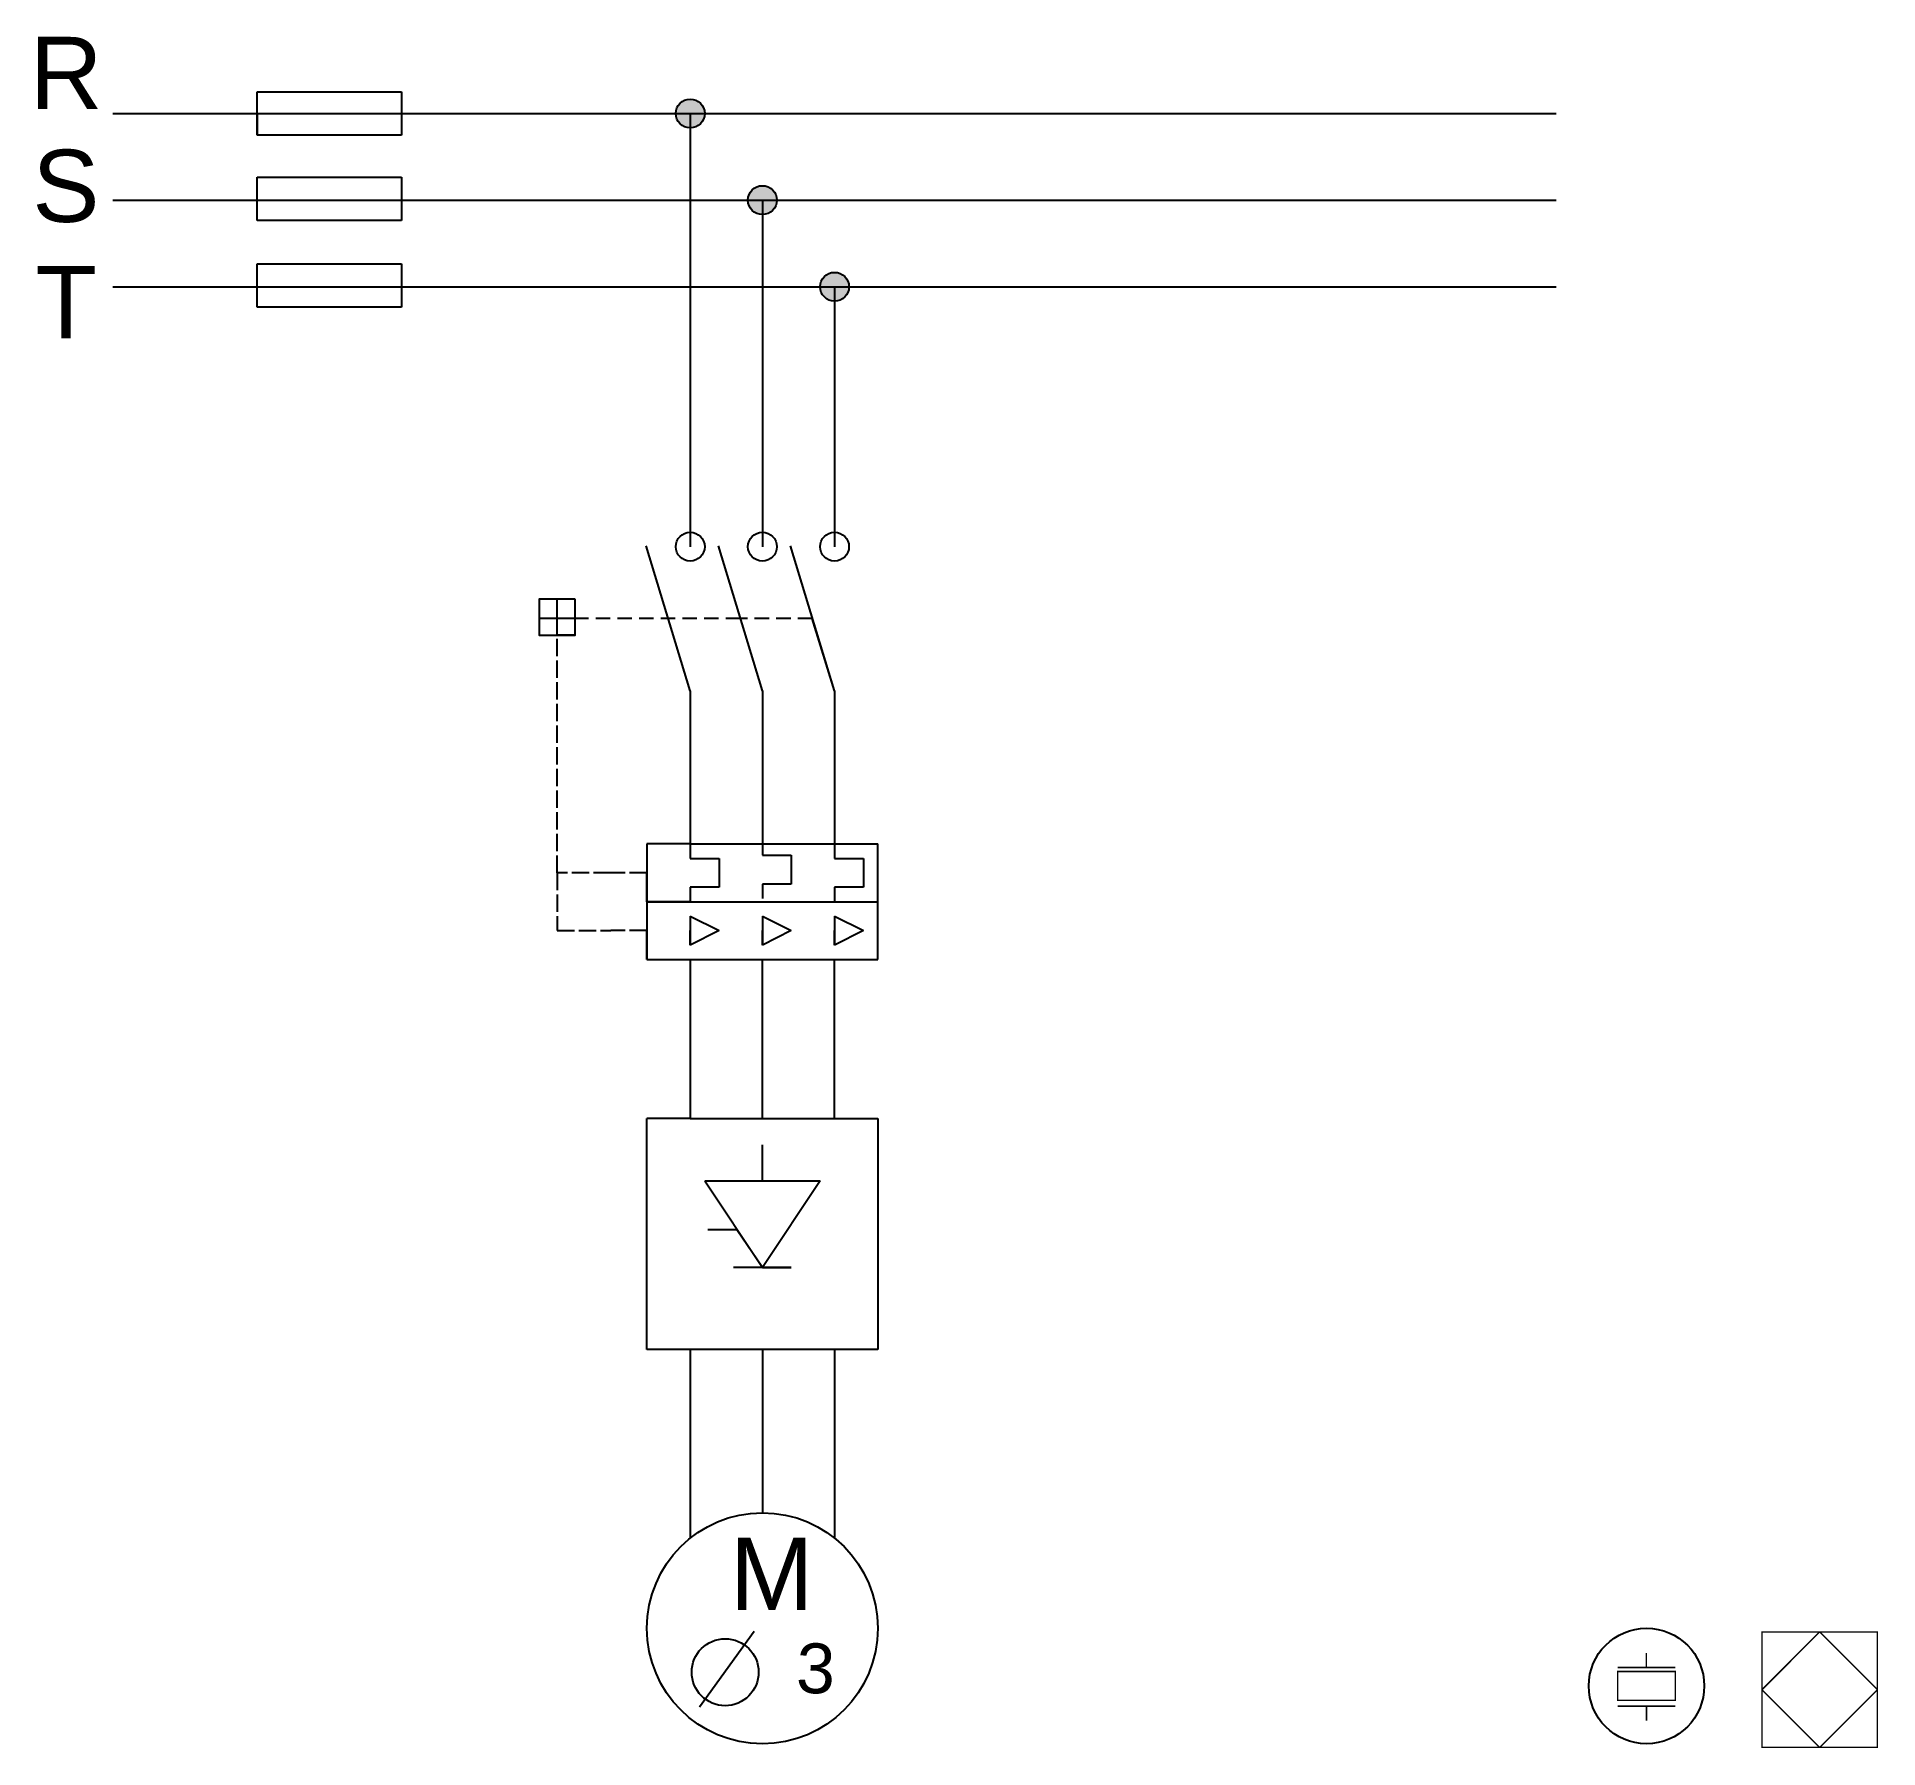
# Model space of a CAD drawing. Header units: millimetres. Extents: x -661931304 to -661930028, y 1227233778 to 1227234963.
import ezdxf
from ezdxf.enums import TextEntityAlignment as Align

# ---------------------------------------------------------------- set-up
doc = ezdxf.new("R2010")
doc.units = ezdxf.units.MM
doc.linetypes.add('ACAD_ISO02W100', pattern=[15, 12, -3])
doc.layers.add('Layer1', color=7, linetype='ACAD_ISO02W100')
doc.styles.get("Standard").update_dxf_attribs({"font": 'arial.ttf'})

msp = doc.modelspace()

# ---------------------------------------------------------------- hatches: boundary and pattern name
h = msp.add_hatch(color=256)
h.dxf.hatch_style = 1
h.paths.add_polyline_path([(-661930841.5, 1227234910.1), (-661930861.5, 1227234910.1, 1)])
h.paths.add_polyline_path([(-661930861.5, 1227234910.1), (-661930841.5, 1227234910.1, 1)])
h.paths.add_polyline_path([(-661930811.5, 1227234850.1), (-661930801.5, 1227234850.1), (-661930791.5, 1227234850.1, 1)])
h.paths.add_polyline_path([(-661930791.5, 1227234850.1), (-661930801.5, 1227234850.1), (-661930811.5, 1227234850.1, 1)])
h.paths.add_polyline_path([(-661930761.5, 1227234790.1), (-661930751.5, 1227234790.1), (-661930741.5, 1227234790.1, 1)])
h.paths.add_polyline_path([(-661930741.5, 1227234790.1), (-661930761.5, 1227234790.1, 1)])

# ---------------------------------------------------------------- linework, layer by layer
for p, q in [((-661931151.5, 1227234895.1), (-661931151.5, 1227234925.1)), ((-661931151.5, 1227234925.1), (-661931051.5, 1227234925.1)), ((-661931051.5, 1227234925.1), (-661931051.5, 1227234895.1)), ((-661931251.5, 1227234910.1), (-661930251.5, 1227234910.1)), ((-661931251.5, 1227234910.1), (-661931151.5, 1227234910.1)), ((-661931251.5, 1227234910.1), (-661930851.5, 1227234910.1)), ((-661931151.5, 1227234910.1), (-661931151.5, 1227234895.1)), ((-661930851.5, 1227234910.1), (-661930851.5, 1227234610.1)), ((-661931051.5, 1227234895.1), (-661931151.5, 1227234895.1)), ((-661931151.5, 1227234835.9), (-661931151.5, 1227234865.9)), ((-661931151.5, 1227234865.9), (-661931051.5, 1227234865.9)), ((-661931051.5, 1227234865.9), (-661931051.5, 1227234835.9)), ((-661931251.5, 1227234850.1), (-661930251.5, 1227234850.1)), ((-661931251.5, 1227234850.1), (-661930801.5, 1227234850.1)), ((-661930801.5, 1227234850.1), (-661930801.5, 1227234610.1)), ((-661931051.5, 1227234835.9), (-661931151.5, 1227234835.9)), ((-661931151.5, 1227234775.9), (-661931151.5, 1227234805.9)), ((-661931151.5, 1227234805.9), (-661931051.5, 1227234805.9)), ((-661931051.5, 1227234805.9), (-661931051.5, 1227234775.9)), ((-661931251.5, 1227234790.1), (-661930251.5, 1227234790.1)), ((-661931251.5, 1227234790.1), (-661930751.5, 1227234790.1)), ((-661930751.5, 1227234790.1), (-661930751.5, 1227234610.1)), ((-661931051.5, 1227234775.9), (-661931151.5, 1227234775.9)), ((-661930851.5, 1227234510.2), (-661930882, 1227234610.7)), ((-661930801.5, 1227234510.2), (-661930832, 1227234610.7)), ((-661930751.5, 1227234510.2), (-661930782, 1227234610.7)), ((-661930943.7, 1227234548.8), (-661930943.7, 1227234573.8)), ((-661930931.2, 1227234560.4), (-661930956.2, 1227234560.4)), ((-661930921.9, 1227234560.4), (-661930931.9, 1227234560.4)), ((-661930906.9, 1227234560.4), (-661930916.9, 1227234560.4)), ((-661930891.9, 1227234560.4), (-661930901.9, 1227234560.4)), ((-661930876.9, 1227234560.4), (-661930886.9, 1227234560.4)), ((-661930861.9, 1227234560.4), (-661930871.9, 1227234560.4)), ((-661930846.9, 1227234560.4), (-661930856.9, 1227234560.4)), ((-661930831.9, 1227234560.4), (-661930841.9, 1227234560.4)), ((-661930816.9, 1227234560.4), (-661930826.9, 1227234560.4)), ((-661930811.9, 1227234560.4), (-661930821.9, 1227234560.4)), ((-661930796.9, 1227234560.4), (-661930806.9, 1227234560.4)), ((-661930781.9, 1227234560.4), (-661930791.9, 1227234560.4)), ((-661930766.9, 1227234560.4), (-661930776.9, 1227234560.4)), ((-661930751.5, 1227234510.2), (-661930766.9, 1227234560.4)), ((-661930931.2, 1227234548.8), (-661930943.7, 1227234548.8)), ((-661930851.5, 1227234510.2), (-661930851.5, 1227234404.2)), ((-661930801.5, 1227234510.2), (-661930801.5, 1227234404.2)), ((-661930751.5, 1227234510.2), (-661930751.5, 1227234404.2)), ((-661930851.5, 1227234404.2), (-661930881.5, 1227234404.2)), ((-661930881.5, 1227234404.2), (-661930881.5, 1227234364.2)), ((-661930851.5, 1227234404.2), (-661930751.5, 1227234404.2)), ((-661930851.5, 1227234404.2), (-661930851.5, 1227234394.2)), ((-661930801.5, 1227234406.4), (-661930801.5, 1227234404.2)), ((-661930801.5, 1227234406.4), (-661930801.5, 1227234396.4)), ((-661930751.5, 1227234406.9), (-661930751.5, 1227234404.2)), ((-661930751.5, 1227234404.2), (-661930721.5, 1227234404.2)), ((-661930751.5, 1227234404.2), (-661930751.5, 1227234394.2)), ((-661930721.5, 1227234364.2), (-661930721.5, 1227234404.2)), ((-661930851.5, 1227234394.2), (-661930831.5, 1227234394.2)), ((-661930831.5, 1227234394.2), (-661930831.5, 1227234374.2)), ((-661930801.5, 1227234396.4), (-661930781.5, 1227234396.4)), ((-661930781.5, 1227234396.4), (-661930781.5, 1227234376.4)), ((-661930751.5, 1227234394.2), (-661930731.5, 1227234394.2)), ((-661930731.5, 1227234394.2), (-661930731.5, 1227234374.2)), ((-661930881.5, 1227234364.2), (-661930881.5, 1227234384.2)), ((-661930831.5, 1227234374.2), (-661930851.5, 1227234374.2)), ((-661930851.5, 1227234374.2), (-661930851.5, 1227234364.2)), ((-661930781.5, 1227234376.4), (-661930801.5, 1227234376.4)), ((-661930801.5, 1227234376.4), (-661930801.5, 1227234366.4)), ((-661930731.5, 1227234374.2), (-661930751.5, 1227234374.2)), ((-661930751.5, 1227234374.2), (-661930751.5, 1227234364.2)), ((-661930881.5, 1227234364.2), (-661930721.5, 1227234364.2)), ((-661930851.5, 1227234364.2), (-661930881.5, 1227234364.2)), ((-661930881.5, 1227234364.2), (-661930881.5, 1227234324.2)), ((-661930851.5, 1227234364.2), (-661930751.5, 1227234364.2)), ((-661930751.5, 1227234364.2), (-661930721.5, 1227234364.2)), ((-661930721.5, 1227234324.2), (-661930721.5, 1227234364.2)), ((-661930851.5, 1227234354.2), (-661930851.5, 1227234334.2)), ((-661930851.5, 1227234354.2), (-661930831.5, 1227234344.2)), ((-661930851.5, 1227234354.2), (-661930851.5, 1227234334.2)), ((-661930851.5, 1227234354.2), (-661930831.5, 1227234344.2)), ((-661930801.5, 1227234354.2), (-661930801.5, 1227234334.2)), ((-661930801.5, 1227234354.2), (-661930781.5, 1227234344.2)), ((-661930751.5, 1227234354.2), (-661930751.5, 1227234334.2)), ((-661930751.5, 1227234354.2), (-661930731.5, 1227234344.2)), ((-661930881.5, 1227234324.2), (-661930881.5, 1227234344.2)), ((-661930851.5, 1227234334.2), (-661930851.5, 1227234344.2)), ((-661930831.5, 1227234344.2), (-661930851.5, 1227234334.2)), ((-661930851.5, 1227234334.2), (-661930851.5, 1227234344.2)), ((-661930831.5, 1227234344.2), (-661930851.5, 1227234334.2)), ((-661930801.5, 1227234334.2), (-661930801.5, 1227234344.2)), ((-661930781.5, 1227234344.2), (-661930801.5, 1227234334.2)), ((-661930751.5, 1227234334.2), (-661930751.5, 1227234344.2)), ((-661930731.5, 1227234344.2), (-661930751.5, 1227234334.2)), ((-661930881.5, 1227234324.2), (-661930721.5, 1227234324.2)), ((-661930851.5, 1227234324.2), (-661930851.5, 1227234214)), ((-661930801.5, 1227234214), (-661930801.5, 1227234324.2)), ((-661930751.5, 1227234214), (-661930751.5, 1227234324.2)), ((-661930851.5, 1227234214), (-661930881.5, 1227234214)), ((-661930881.5, 1227234054), (-661930881.5, 1227234214)), ((-661930851.5, 1227234214), (-661930801.5, 1227234214)), ((-661930801.5, 1227234214), (-661930751.5, 1227234214)), ((-661930751.5, 1227234214), (-661930721.5, 1227234214)), ((-661930721.5, 1227234214), (-661930721.5, 1227234054)), ((-661930801.5, 1227234170.9), (-661930801.5, 1227234195.9)), ((-661930841.5, 1227234170.9), (-661930761.5, 1227234170.9)), ((-661930841.5, 1227234170.9), (-661930801.5, 1227234170.9)), ((-661930841.5, 1227234170.9), (-661930801.5, 1227234110.9)), ((-661930761.5, 1227234170.9), (-661930801.5, 1227234110.9)), ((-661930881.5, 1227234054), (-661930881.5, 1227234134)), ((-661930819.2, 1227234137), (-661930839.2, 1227234137)), ((-661930801.5, 1227234110.9), (-661930819.2, 1227234137)), ((-661930781.5, 1227234110.9), (-661930821.5, 1227234110.9)), ((-661930801.5, 1227234110.9), (-661930781.5, 1227234110.9)), ((-661930721.5, 1227234054), (-661930881.5, 1227234054))]:
    msp.add_line(p, q)
msp.add_lwpolyline([(-661930931.2, 1227234573.8), (-661930956.2, 1227234573.8), (-661930956.2, 1227234548.8), (-661930931.2, 1227234548.8)], close=True)
at = {"const_width": 1}
for points in [[(-661930108.9, 1227233858.5), (-661930028.9, 1227233858.5), (-661930028.9, 1227233778.5), (-661930108.9, 1227233778.5)], [(-661930208.9, 1227233831.1), (-661930168.9, 1227233831.1), (-661930168.9, 1227233811.1), (-661930208.9, 1227233811.1)]]:
    msp.add_lwpolyline(points, close=True, dxfattribs=at)
for points in [[(-661930068.9, 1227233858.5), (-661930108.9, 1227233818.5)], [(-661930108.9, 1227233858.5), (-661930108.9, 1227233818.5)], [(-661930028.9, 1227233818.5), (-661930068.9, 1227233858.5)], [(-661930028.9, 1227233858.5), (-661930068.9, 1227233858.5)], [(-661930189, 1227233843.9), (-661930189, 1227233833.9)], [(-661930199, 1227233833.9), (-661930209, 1227233833.9)], [(-661930199, 1227233833.9), (-661930169, 1227233833.9)], [(-661930189, 1227233833.9), (-661930199, 1227233833.9)], [(-661930108.9, 1227233818.5), (-661930068.9, 1227233778.5)], [(-661930068.9, 1227233778.5), (-661930028.9, 1227233818.5)], [(-661930028.9, 1227233778.5), (-661930028.9, 1227233818.5)], [(-661930208.9, 1227233807.1), (-661930168.9, 1227233807.1)], [(-661930188.9, 1227233807.1), (-661930208.9, 1227233807.1)], [(-661930188.9, 1227233807.1), (-661930188.9, 1227233797.1)], [(-661930168.9, 1227233807.1), (-661930188.9, 1227233807.1)], [(-661930108.9, 1227233778.5), (-661930068.9, 1227233778.5)]]:
    msp.add_lwpolyline(points, dxfattribs=at)
for centre, radius in [((-661930851.5, 1227234910.1), 10), ((-661930801.5, 1227234850.1), 10), ((-661930751.5, 1227234790.1), 10), ((-661930851.5, 1227234610.1), 10), ((-661930801.5, 1227234610.1), 10), ((-661930751.5, 1227234610.1), 10), ((-661930188.9, 1227233821.1), 40)]:
    msp.add_circle(centre, radius)
at = {"layer": 'Layer1'}
for p, q in [((-661930943.7, 1227234384.2), (-661930943.7, 1227234548.8)), ((-661930906.5, 1227234384.2), (-661930943.7, 1227234384.2)), ((-661930943.7, 1227234384.2), (-661930943.7, 1227234344.2)), ((-661930881.5, 1227234384.2), (-661930906.5, 1227234384.2)), ((-661930943.7, 1227234344.2), (-661930906.5, 1227234344.2)), ((-661930881.5, 1227234344.2), (-661930906.5, 1227234344.2))]:
    msp.add_line(p, q, dxfattribs=at)
at = {"layer": 'Layer1', "linetype": 'Continuous'}
for p, q in [((-661930851.5, 1227234054), (-661930851.5, 1227233923.5)), ((-661930801.5, 1227234054), (-661930801.5, 1227233941)), ((-661930751.5, 1227234054), (-661930751.5, 1227233923.5)), ((-661930807.1, 1227233858.9), (-661930845, 1227233806.4))]:
    msp.add_line(p, q, dxfattribs=at)
for centre, radius in [((-661930801.5, 1227233861), 80), ((-661930827.3, 1227233830.6), 23.2)]:
    msp.add_circle(centre, radius, dxfattribs=at)

# ---------------------------------------------------------------- texts
at = {"char_height": 50, "attachment_point": 1}
for s, width, insert in [('R', 99.749, (-661931309.1, 1227234963.2)), ('S', 71.95, (-661931307.4, 1227234885)), ('T', 198.551, (-661931305.3, 1227234804.4))]:
    msp.add_mtext_dynamic_manual_height_columns(s, width=width, gutter_width=12.5, heights=[0], dxfattribs=dict(at, insert=insert))
at = {"layer": 'Layer1', "linetype": 'Continuous'}
msp.add_text('3', height=34.5, rotation=358.146, dxfattribs=at).set_placement((-661930751.7, 1227233815.6), align=Align.RIGHT)
at = {"layer": 'Layer1', "linetype": 'Continuous', "insert": (-661930824.1, 1227233923.7), "char_height": 50, "attachment_point": 1}
msp.add_mtext_dynamic_manual_height_columns('M', width=129.991, gutter_width=12.5, heights=[0], dxfattribs=at)

doc.saveas('drawing.dxf')
